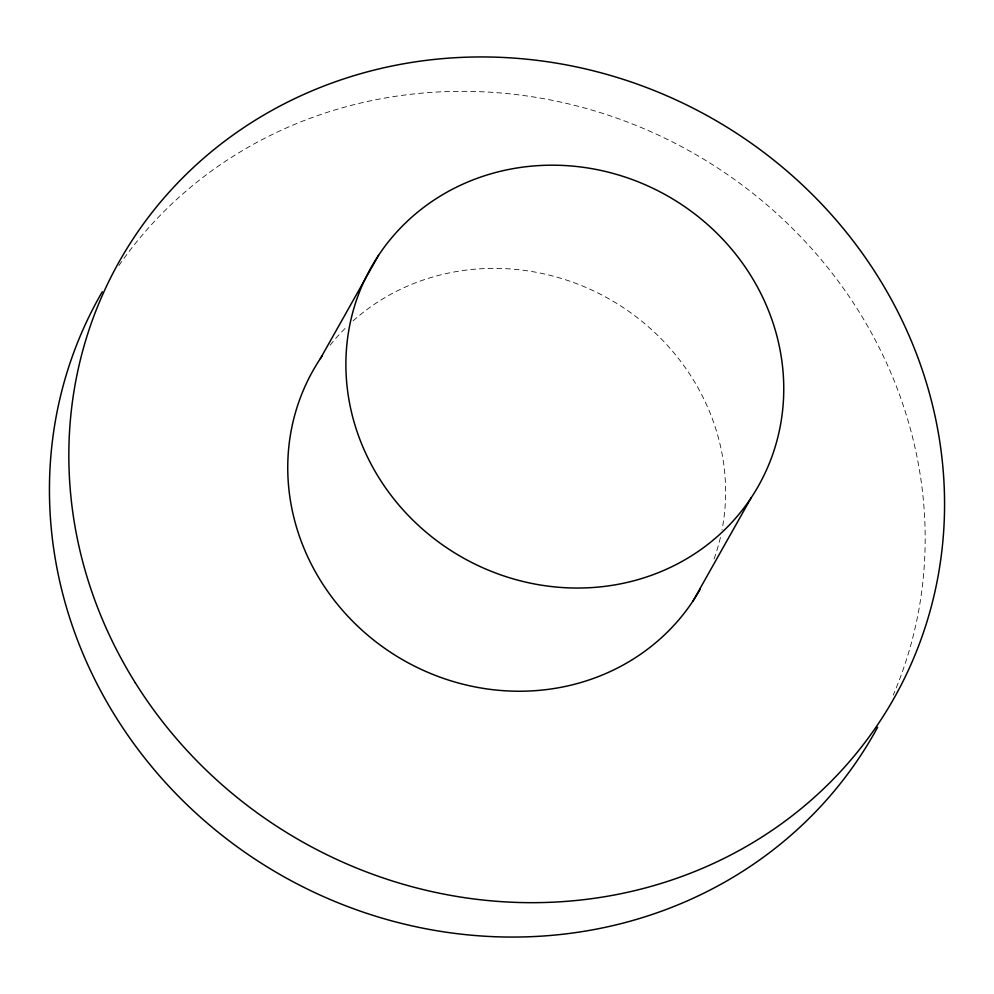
<?xml version="1.0" encoding="UTF-8"?>
<svg xmlns="http://www.w3.org/2000/svg" width="994" height="994" viewBox="0 0 994 994"><rect width="100%" height="100%" fill="white"/><g stroke="black" fill="none" stroke-linecap="round" stroke-linejoin="round"><path stroke-width="0.75" stroke-dasharray="4.97 3.73" d="M118.907 265.535A444.678 415.703 29.4 0 1 688.618 150.492A444.678 415.703 29.4 0 1 893.233 695.079M330.12 345.179A222.345 207.845 29.4 0 1 347.515 326.02M353.069 320.863A222.345 207.845 29.4 0 1 609.26 299.02A222.345 207.845 29.4 0 1 722.004 530.013M720.414 537.468A222.345 207.845 29.4 0 1 712.86 562.293"/><path stroke-width="1.49" d="M320.366 358.598L378.515 255.408M693.004 601.01L751.141 497.832A222.345 207.845 29.4 0 0 571.239 165.986A222.345 207.845 29.4 0 0 372.104 466.049A222.345 207.845 29.4 0 0 751.141 497.832M877.615 727.26A444.678 415.703 29.4 0 1 283.787 876.671A444.678 415.703 29.4 0 1 102.283 291.739M700.285 589.131A222.345 207.845 29.4 0 1 396.656 656.177A222.345 207.845 29.4 0 1 322.044 356.113M135.296 682.766A444.678 415.703 29.4 0 0 893.258 699.602A444.678 415.703 29.4 0 0 491.521 57.056A444.678 415.703 29.4 0 0 135.296 682.766"/></g></svg>
